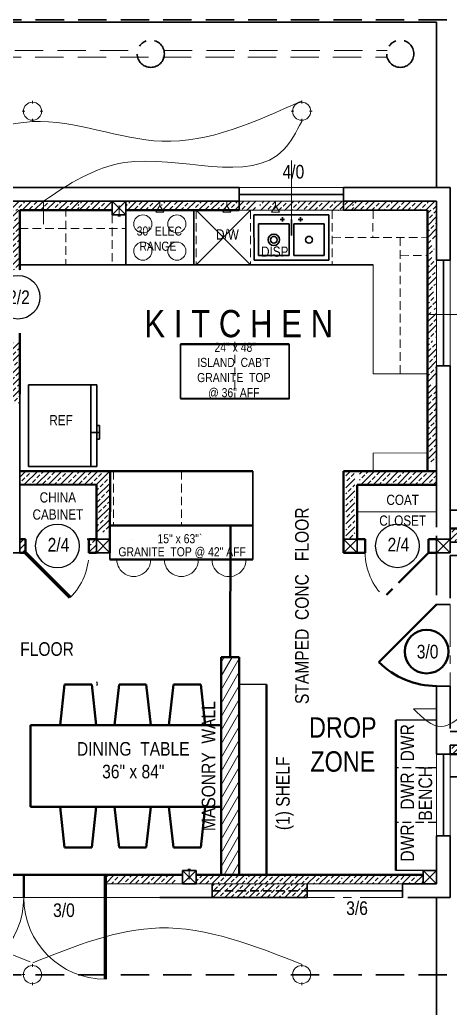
# Model space of a CAD drawing. Header units: inches. Extents: x -298 to 15350, y -6 to 2753.
# Drawn here: x 4850.3 to 5040, y 1211.4 to 1647.2 of the extents above; entities that cross this region are included whole.
import ezdxf

# ---------------------------------------------------------------- set-up
doc = ezdxf.new("R2010")
doc.units = ezdxf.units.IN
doc.header["$MEASUREMENT"] = 0
doc.linetypes.add('CENTER', pattern=[2, 1.25, -0.25, 0.25, -0.25])
doc.linetypes.add('HIDDEN', pattern=[0.375, 0.25, -0.125])
for name, color, linetype, lineweight in [('APPLIANCES', 7, 'Continuous', 20), ('BUILT-INS', 36, 'Continuous', 25), ('CABINETS', 36, 'HIDDEN', 25), ('COUNTERTOPS', 7, 'Continuous', 30), ('DOORS', 7, 'Continuous', 60), ('ELEC SYMBOLS', 7, 'Continuous', 20), ('FLOORING', 7, 'Continuous', 20), ('FURNITURE', 36, 'Continuous', 25), ('MASONRY', 1, 'Continuous', 30), ('PLUMBING', 3, 'Continuous', 20), ('ROOF', 7, 'HIDDEN', 30), ('STAIRS', 7, 'Continuous', 20), ('WALL FRAMING', 9, 'CENTER', 30), ('WALLS', 7, 'Continuous', 30), ('WINDOWS', 5, 'Continuous', 30)]:
    doc.layers.add(name, color=color, linetype=linetype, lineweight=lineweight)
doc.layers.add('TEXT', color=7, linetype='Continuous')
doc.layers.add('TEXT80', color=9, linetype='Continuous')
doc.styles.add('ARCHENT', font='technical.ttf', dxfattribs={"height": 6})
pattern_1 = [(45, (-73.6704, 6.2643), (-2.6516504, 2.6516504), []), (45, (-71.0188, 6.2643), (-2.6516504, 2.6516504), [1.875, -0.9375])]

msp = doc.modelspace()

# ---------------------------------------------------------------- hatches: boundary and pattern name
at = {"layer": 'DOORS', "linetype": 'Continuous', "lineweight": 9, "ltscale": 25}
h = msp.add_hatch(dxfattribs=at)
h.set_pattern_fill('ANSI33', color=0, scale=15, style=0)
h.set_pattern_definition([(45, (-100.0483, 302.8463), (-2.6516504, 2.6516504), []), (45, (-97.3967, 302.8463), (-2.6516504, 2.6516504), [1.875, -0.9375])])
h.paths.add_polyline_path([(4876.96889, 1566.00316), (4834.96889, 1566.00316), (4834.96889, 1563.00316), (4876.96889, 1563.00316)])
h.paths.add_polyline_path([(4876.96889, 1567.15654), (4834.96889, 1567.15654), (4834.96889, 1566.00316), (4876.96889, 1566.00316)])
h = msp.add_hatch(dxfattribs=at)
h.set_pattern_fill('ANSI33', color=0, scale=15, style=0)
h.set_pattern_definition([(45, (-59.0797, 302.8463), (-2.6516504, 2.6516504), []), (45, (-56.428, 302.8463), (-2.6516504, 2.6516504), [1.875, -0.9375])])
h.paths.add_polyline_path([(4891.01735, 1566.00316), (4891.01735, 1567.15654), (4875.93752, 1567.15654), (4875.93752, 1566.00316)])
h.paths.add_polyline_path([(4891.01735, 1563.00316), (4891.01735, 1566.00316), (4875.93752, 1566.00316), (4875.93752, 1563.00316)])
h = msp.add_hatch(dxfattribs=at)
h.set_pattern_fill('ANSI33', color=0, scale=15, style=0)
h.set_pattern_definition([(45, (-37.7327, 302.8463), (-2.6516504, 2.6516504), []), (45, (-35.081, 302.8463), (-2.6516504, 2.6516504), [1.875, -0.9375])])
h.paths.add_polyline_path([(4912.36434, 1566.00316), (4912.36434, 1567.15654), (4897.28451, 1567.15654), (4897.28451, 1566.00316)])
h.paths.add_polyline_path([(4912.36434, 1563.00316), (4912.36434, 1566.00316), (4897.28451, 1566.00316), (4897.28451, 1563.00316)])
h = msp.add_hatch(dxfattribs=at)
h.set_pattern_fill('ANSI33', color=0, scale=15, style=0)
h.set_pattern_definition([(45, (-22.2898, 302.8463), (-2.6516504, 2.6516504), []), (45, (-19.638, 302.8463), (-2.6516504, 2.6516504), [1.875, -0.9375])])
h.paths.add_polyline_path([(4954.72743, 1566.00316), (4912.72743, 1566.00316), (4912.72743, 1563.00316), (4954.72743, 1563.00316)])
h.paths.add_polyline_path([(4954.72743, 1567.15654), (4912.72743, 1567.15654), (4912.72743, 1566.00316), (4954.72743, 1566.00316)])
h = msp.add_hatch(dxfattribs=at)
h.set_pattern_fill('ANSI33', color=0, scale=15, style=0)
h.set_pattern_definition([(45, (21, 302.8463), (-2.6516504, 2.6516504), []), (45, (23.6515, 302.8463), (-2.6516504, 2.6516504), [1.875, -0.9375])])
h.paths.add_polyline_path([(4998.01706, 1566.00316), (4956.01706, 1566.00316), (4956.01706, 1563.00316), (4998.01706, 1563.00316)])
h.paths.add_polyline_path([(4998.01706, 1567.15654), (4956.01706, 1567.15654), (4956.01706, 1566.00316), (4998.01706, 1566.00316)])
h = msp.add_hatch(dxfattribs=at)
h.set_pattern_fill('ANSI33', color=0, scale=15, style=0)
h.set_pattern_definition([(45, (61.9685, 302.8463), (-2.6516504, 2.6516504), []), (45, (64.62, 302.8463), (-2.6516504, 2.6516504), [1.875, -0.9375])])
h.paths.add_polyline_path([(5034.01724, 1563.00316), (5034.01724, 1566.00316), (4996.98569, 1566.00316), (4996.98569, 1563.00316)])
h.paths.add_polyline_path([(5034.01724, 1566.00316), (5034.01724, 1567.15654), (4996.98569, 1567.15654), (4996.98569, 1566.00316)])
h = msp.add_hatch(dxfattribs=at)
h.set_pattern_fill('ANSI33', color=0, scale=15, style=0)
h.set_pattern_definition([(45, (6e-07, -4), (-2.6516504, 2.6516504), []), (45, (2.6517, -4), (-2.6516504, 2.6516504), [1.875, -0.9375])])
h.paths.add_polyline_path([(4813.01734, 1502.65739), (4808.01563, 1502.65759), (4808.01563, 1478.1578), (4810.01734, 1478.15784), (4810.01734, 1496.65751), (4813.01735, 1496.65739)])
h.paths.add_polyline_path([(4806.01563, 1502.65767), (4804.01734, 1502.65775), (4804.01734, 1478.15772), (4806.01563, 1478.15776)])
h.paths.add_polyline_path([(4808.01563, 1502.65759), (4806.01563, 1502.65767), (4806.01563, 1478.15776), (4808.01563, 1478.1578)])
h.paths.add_polyline_path([(4848.01563, 1504.9232), (4844.26656, 1504.9232), (4844.26661, 1502.65614), (4841.01617, 1502.65627), (4841.01617, 1496.65627), (4844.26674, 1496.65614), (4844.26714, 1478.15973), (4848.01563, 1478.15994)])
h.paths.add_polyline_path([(4850.01563, 1504.9232), (4848.01563, 1504.9232), (4848.01563, 1478.15994), (4850.01563, 1478.16005)])
h.paths.add_polyline_path([(4844.26586, 1536.92333), (4850.27737, 1536.92333), (4850.26529, 1563.15655), (4844.26529, 1563.15654)])
h = msp.add_hatch(dxfattribs=at)
h.set_pattern_fill('ANSI33', color=0, scale=15, style=0)
h.set_pattern_definition([(45, (275.75, 8e-12), (-2.6516504, 2.6516504), []), (45, (278.4016, 8e-12), (-2.6516504, 2.6516504), [1.875, -0.9375])])
h.paths.add_polyline_path([(5033.76563, 1545.15629), (5033.76563, 1545.9392, -0.407485201), (5031.81167, 1547.93867), (5030.01723, 1547.93867), (5030.01723, 1527.23774), (5031.95762, 1527.23774, -0.299331351), (5033.76563, 1528.48721), (5033.76563, 1530.5119, -0.387451198), (5033.31167, 1531.00977, -0.387451198), (5033.76563, 1531.50765), (5033.76563, 1535.66677, -0.400784786), (5032.81167, 1536.66571, -0.400784786), (5033.76563, 1537.66465), (5033.76563, 1541.15735, -0.407485201), (5031.81167, 1543.15682, -0.407485201)])
h.paths.add_polyline_path([(5031.81167, 1526.48774, -0.096396118), (5031.95762, 1527.23774), (5030.01723, 1527.23774), (5030.01723, 1525.73774), (5031.95762, 1525.73774, -0.096396118)])
h.paths.add_polyline_path([(5033.76563, 1524.48827, -0.299331351), (5031.95762, 1525.73774), (5030.01723, 1525.73774), (5030.01723, 1523.15682), (5033.76563, 1523.15682)])
h.paths.add_polyline_path([(5033.76563, 1527.23774), (5031.95762, 1527.23774, 0.096396118), (5031.81167, 1526.48774, 0.096396118), (5031.95762, 1525.73774), (5033.76563, 1525.73774)])
h.paths.add_polyline_path([(5033.76563, 1515.95627), (5030.01723, 1515.95627), (5030.01723, 1495.94713), (5033.76563, 1497.10432), (5033.76563, 1505.89285, -0.776153299), (5031.88875, 1506.37356, -0.776153299), (5033.76563, 1506.85428)])
h.paths.add_polyline_path([(5031.82206, 1508.20686, -1), (5030.82206, 1508.20686, -1)], flags=16)
h.paths.add_polyline_path([(5031.82206, 1504.47838, -1), (5030.82206, 1504.47838, -1)], flags=16)
h.paths.add_polyline_path([(5033.76563, 1497.10432), (5030.01723, 1495.94713), (5030.01723, 1482.15682), (5033.76563, 1482.15689), (5033.76563, 1486.15687, -0.41115692), (5031.78652, 1488.15676, -0.41115692), (5033.76563, 1490.15665)])
h.paths.add_polyline_path([(5033.75928, 1523.15682), (5030.01723, 1523.15682), (5030.01723, 1515.95627), (5033.75928, 1515.95627)])
h.paths.add_polyline_path([(5030.89243, 1519.66022, -1), (5032.89243, 1519.66022, -1)], flags=16)
h.paths.add_polyline_path([(5032.39243, 1517.76503, -1), (5031.39243, 1517.76503, -1)], flags=16)
h.paths.add_polyline_path([(5031.39243, 1521.49351, -1), (5032.39243, 1521.49351, -1)], flags=16)
edge = h.paths.add_edge_path()
edge.add_line((5034.01724, 1549.92807), (5034.01724, 1563.15655))
edge.add_line((5034.01724, 1563.15655), (5030.01723, 1563.15654))
edge.add_line((5030.01723, 1563.15654), (5030.01723, 1547.93867))
edge.add_line((5030.01723, 1547.93867), (5031.81167, 1547.93867))
edge.add_arc((5033.81167, 1547.93867), 2, 84.1005934, 180, ccw=False)
edge = h.paths.add_edge_path()
edge.add_line((5034.01217, 1490.14399), (5034.01724, 1494.65682))
edge.add_line((5034.01724, 1494.65682), (5034.01724, 1524.49833))
edge.add_arc((5033.81167, 1526.48774), 2, 268.6806738, 275.8994066, ccw=False)
edge.add_line((5033.76563, 1524.48827), (5033.76563, 1506.85428))
edge.add_arc((5032.88875, 1506.37356), 1, -28.7322216, 28.7322216, ccw=False)
edge.add_line((5033.76563, 1505.89285), (5033.76563, 1490.15665))
edge.add_arc((5033.78652, 1488.15676), 2, 83.5217565, 90.598586, ccw=False)
h.paths.add_polyline_path([(5034.01724, 1525.73774), (5034.01724, 1527.23774), (5033.76563, 1527.23774), (5033.76563, 1525.73774)])
edge = h.paths.add_edge_path()
edge.add_line((5034.0032, 1482.1569), (5034.00771, 1486.16903))
edge.add_arc((5033.78652, 1488.15676), 2, 269.401414, 276.3495671, ccw=False)
edge.add_line((5033.76563, 1486.15687), (5033.76563, 1482.15689))
edge.add_line((5033.76563, 1482.15689), (5034.0032, 1482.1569))
h = msp.add_hatch(dxfattribs=at)
h.set_pattern_fill('ANSI33', color=0, scale=15, style=0)
h.set_pattern_definition([(45, (35.827, 33.577), (-2.6516504, 2.6516504), []), (45, (38.4788, 33.577), (-2.6516504, 2.6516504), [1.875, -0.9375])])
h.paths.add_polyline_path([(5033.84277, 1481.73284), (5029.84277, 1481.73387), (5029.84277, 1451.73376), (5033.84277, 1451.73376)])
h = msp.add_hatch(dxfattribs=at)
h.set_pattern_fill('ANSI33', color=0, scale=15, style=0)
h.paths.add_polyline_path([(4881.60636, 1448.19909), (4856.01563, 1448.20564), (4856.01563, 1442.19866), (4881.60646, 1442.16078)])
h.paths.add_polyline_path([(4856.01563, 1448.20564), (4854.01563, 1448.20615), (4854.01563, 1442.20162), (4856.01563, 1442.19866)])
h.paths.add_polyline_path([(4854.01563, 1448.20615), (4850.29026, 1448.2071), (4850.28666, 1442.20714), (4854.01563, 1442.20162)])
h = msp.add_hatch(dxfattribs=at)
h.set_pattern_fill('ANSI33', color=0, scale=15, style=0)
h.paths.add_polyline_path([(4890.06635, 1442.14826), (4884.07484, 1442.15713), (4884.07522, 1421.21625), (4890.03216, 1421.20783)])
h.paths.add_polyline_path([(4890.07622, 1448.19692), (4856.01563, 1448.20564), (4856.01563, 1442.19866), (4884.07484, 1442.15713), (4890.06635, 1442.14826)])
h = msp.add_hatch(dxfattribs=at)
h.set_pattern_fill('ANSI33', color=0, scale=15, style=0)
h.paths.add_polyline_path([(4998.01563, 1448.15596), (4994.01563, 1448.15699), (4994.01563, 1418.15688), (4998.01563, 1418.15687)])
h = msp.add_hatch(dxfattribs=at)
h.set_pattern_fill('ANSI33', color=0, scale=15, style=0)
h.paths.add_polyline_path([(5033.96501, 1448.14669), (5000.01563, 1448.15544), (5000.01563, 1442.15654), (5033.95829, 1442.15746)])
h = msp.add_hatch(dxfattribs=at)
h.set_pattern_fill('ANSI33', color=0, scale=15, style=0)
h.paths.add_polyline_path([(5064.01724, 1422.90682), (5040.01724, 1422.90682), (5040.01724, 1416.90682), (5057.01724, 1416.90682), (5064.01724, 1416.90682)])
h.paths.add_polyline_path([(5113.01724, 1422.90682), (5064.01724, 1422.90682), (5064.01724, 1416.90682), (5081.01724, 1416.90682), (5107.01724, 1416.90682), (5107.01724, 1391.09753), (5113.01724, 1391.09753)])
h = msp.add_hatch(dxfattribs=at)
h.set_pattern_fill('ANSI33', color=0, scale=15, style=0)
h.paths.add_polyline_path([(4852.79229, 1418.15708), (4850.27223, 1418.15881), (4850.26863, 1412.15705), (4852.79229, 1412.15709)])
h.paths.add_polyline_path([(4884.02471, 1418.15704), (4880.72576, 1418.15705), (4880.72576, 1412.1998), (4884.02471, 1412.2076)])
h = msp.add_hatch(dxfattribs=at)
h.set_pattern_fill('ANSI33', color=0, scale=15, style=0)
h.paths.add_polyline_path([(5064.01724, 1327.40682), (5057.01724, 1327.40682), (5040.01724, 1327.40682), (5040.01724, 1323.40682), (5064.01724, 1323.40682)])
h.paths.add_polyline_path([(5113.01724, 1352.40682), (5107.01724, 1352.40682), (5107.01724, 1327.40682), (5081.01724, 1327.40682), (5064.01724, 1327.40682), (5064.01724, 1323.40682), (5113.01724, 1323.40682)])
h = msp.add_hatch(dxfattribs=at)
h.set_pattern_fill('ANSI33', color=0, scale=15, style=0)
h.set_pattern_definition(pattern_1)
h.paths.add_polyline_path([(4888.01563, 1269.42111), (4888.01563, 1266.42111), (4903.34681, 1266.42111), (4903.34681, 1269.42111)])
h.paths.add_polyline_path([(4888.01563, 1270.15682), (4888.01563, 1269.42111), (4903.34681, 1269.42111), (4903.34681, 1270.15682)])
h = msp.add_hatch(dxfattribs=at)
h.set_pattern_fill('ANSI33', color=0, scale=15, style=0)
h.set_pattern_definition(pattern_1)
h.paths.add_polyline_path([(4888.01563, 1269.42111), (4888.01563, 1266.42111), (4903.34681, 1266.42111), (4903.34681, 1269.42111)])
h.paths.add_polyline_path([(4888.01563, 1270.15682), (4888.01563, 1269.42111), (4903.34681, 1269.42111), (4903.34681, 1270.15682)])
h = msp.add_hatch(dxfattribs=at)
h.set_pattern_fill('ANSI33', color=0, scale=15, style=0)
h.set_pattern_definition(pattern_1)
h.paths.add_polyline_path([(4888.01563, 1269.42111), (4888.01563, 1266.42111), (4903.34681, 1266.42111), (4903.34681, 1269.42111)])
h.paths.add_polyline_path([(4888.01563, 1270.15682), (4888.01563, 1269.42111), (4903.34681, 1269.42111), (4903.34681, 1270.15682)])
h = msp.add_hatch(dxfattribs=at)
h.set_pattern_fill('ANSI33', color=0, scale=15, style=0)
h.set_pattern_definition(pattern_1)
h.paths.add_polyline_path([(4888.01563, 1269.42111), (4888.01563, 1266.42111), (4903.34681, 1266.42111), (4903.34681, 1269.42111)])
h.paths.add_polyline_path([(4888.01563, 1270.15682), (4888.01563, 1269.42111), (4903.34681, 1269.42111), (4903.34681, 1270.15682)])
h = msp.add_hatch(dxfattribs=at)
h.set_pattern_fill('ANSI33', color=0, scale=15, style=0)
h.set_pattern_definition(pattern_1)
h.paths.add_polyline_path([(4888.01563, 1269.42111), (4888.01563, 1266.42111), (4903.34681, 1266.42111), (4903.34681, 1269.42111)])
h.paths.add_polyline_path([(4888.01563, 1270.15682), (4888.01563, 1269.42111), (4903.34681, 1269.42111), (4903.34681, 1270.15682)])
h = msp.add_hatch(dxfattribs=at)
h.set_pattern_fill('ANSI33', color=0, scale=15, style=0)
h.set_pattern_definition([(45, (-57.75, 6.2643), (-2.6516504, 2.6516504), []), (45, (-55.0984, 6.2643), (-2.6516504, 2.6516504), [1.875, -0.9375])])
h.paths.add_polyline_path([(4903.936, 1269.42111), (4903.936, 1266.42111), (4919.26718, 1266.42111), (4919.26718, 1269.42111)])
h.paths.add_polyline_path([(4903.936, 1270.15682), (4903.936, 1269.42111), (4919.26718, 1269.42111), (4919.26718, 1270.15682)])
h = msp.add_hatch(dxfattribs=at)
h.set_pattern_fill('ANSI33', color=0, scale=15, style=0)
h.set_pattern_definition([(45, (-27.0016, 6.034), (-2.6516504, 2.6516504), []), (45, (-24.35, 6.034), (-2.6516504, 2.6516504), [1.875, -0.9375])])
h.paths.add_polyline_path([(4928.01724, 1269.19093), (4928.01724, 1266.19093), (4950.01563, 1266.19093), (4950.01563, 1269.19093)])
h.paths.add_polyline_path([(4928.01724, 1270.15682), (4928.01724, 1269.19093), (4950.01563, 1269.19093), (4950.01563, 1270.15682)])
h = msp.add_hatch(dxfattribs=at)
h.set_pattern_fill('ANSI33', color=0, scale=15, style=0)
h.set_pattern_definition([(45, (14.9984, 5.8466), (-2.6516504, 2.6516504), []), (45, (17.65, 5.8466), (-2.6516504, 2.6516504), [1.875, -0.9375])])
h.paths.add_polyline_path([(4992.01563, 1269.00343), (4950.01563, 1269.00343), (4950.01563, 1266.00343), (4992.01563, 1266.00343)])
h.paths.add_polyline_path([(4992.01563, 1270.15682), (4950.01563, 1270.15682), (4950.01563, 1269.00343), (4992.01563, 1269.00343)])
h = msp.add_hatch(dxfattribs=at)
h.set_pattern_fill('ANSI33', color=0, scale=15, style=0)
h.set_pattern_definition([(45, (57, 6), (-2.6516504, 2.6516504), []), (45, (59.6517, 6), (-2.6516504, 2.6516504), [1.875, -0.9375])])
h.paths.add_polyline_path([(5028.01724, 1266.15682), (5028.01724, 1269.15682), (4992.01724, 1269.15682), (4992.01724, 1266.15682)])
h.paths.add_polyline_path([(5028.01724, 1270.15682), (4992.01724, 1270.15682), (4992.01724, 1269.15682), (5028.01724, 1269.15682)])
h = msp.add_hatch(dxfattribs=at)
h.set_pattern_fill('ANSI33', color=0, scale=15, style=0)
h.paths.add_polyline_path([(4977.01724, 1266.15682), (4935.01724, 1266.15682), (4935.01724, 1263.15682), (4977.01724, 1263.15682)])
h.paths.add_polyline_path([(4977.01724, 1263.15682), (4935.01724, 1263.15682), (4935.01724, 1260.15682), (4977.01724, 1260.15682)])

# ---------------------------------------------------------------- linework, layer by layer
at = {"layer": 'APPLIANCES', "color": 9, "lineweight": 30, "ltscale": 15}
msp.add_line((4891.03853, 1567.15518), (4891.01735, 1561.15682), dxfattribs=at)
at = {"layer": 'APPLIANCES', "lineweight": 30, "ltscale": 15}
for p, q in [((4897.01735, 1567.1539), (4897.01861, 1539.15762)), ((4927.01735, 1563.15535), (4927.01854, 1539.15835))]:
    msp.add_line(p, q, dxfattribs=at)
at = {"layer": 'APPLIANCES', "ltscale": 15}
for centre in [(4904.51739, 1557.15536), (4919.51739, 1557.15569), (4904.51798, 1545.15576), (4919.51798, 1545.15609)]:
    msp.add_circle(centre, 4, dxfattribs=at)
for centre in [(4900.51738, 1409.19937), (4921.51736, 1409.17822), (4942.51735, 1409.16178)]:
    msp.add_arc(centre, 7.5, 179.9192368, 359.9192368, dxfattribs=at)
at = {"layer": 'BUILT-INS', "lineweight": 9, "ltscale": 15}
msp.add_line((4998.98747, 1430.15651), (5034.01724, 1430.23444), dxfattribs=at)
at = {"layer": 'CABINETS', "lineweight": 20, "ltscale": 15}
for p, q in [((4870.64139, 1564.14558), (4870.64258, 1539.14763)), ((4891.02769, 1561.16716), (4891.0206, 1539.15747)), ((4928.01724, 1563.15397), (4928.01838, 1539.15838)), ((4952.01724, 1563.15511), (4952.0184, 1539.15896)), ((4988.01724, 1563.15682), (4988.0184, 1539.15985)), ((5006.01724, 1563.15682), (5005.90682, 1551.03901)), ((4850.27086, 1555.06339), (4897.01793, 1555.15134)), ((4988.01782, 1551.08048), (5030.01724, 1551.24042)), ((5018.0117, 1551.19863), (5017.95011, 1491.31732)), ((5018.01215, 1543.3037), (5030.01724, 1543.15682)), ((4945.04623, 1505.11663), (4945.04742, 1480.11868)), ((4891.54679, 1448.14728), (4891.5494, 1424.16002)), ((4921.54679, 1448.15055), (4921.5494, 1424.16329))]:
    msp.add_line(p, q, dxfattribs=at)
at = {"layer": 'COUNTERTOPS', "ltscale": 15}
for p, q in [((4850.27635, 1539.15647), (5006.01747, 1539.16029)), ((4854.16573, 1486.20713), (4884.16573, 1486.20763)), ((4854.16633, 1450.20713), (4854.16573, 1486.20713)), ((4881.60633, 1450.20759), (4881.60573, 1486.20759)), ((4884.16633, 1450.20763), (4884.16573, 1486.20763)), ((4881.60608, 1465.20759), (4884.16608, 1465.20763)), ((4884.16603, 1468.20763), (4885.44603, 1468.20765)), ((4884.16603, 1468.20763), (4885.44603, 1468.20765)), ((4884.16608, 1465.20763), (4885.44608, 1465.20765)), ((4885.44613, 1462.20765), (4885.44603, 1468.20765)), ((4884.16613, 1462.20763), (4885.44613, 1462.20765)), ((4854.16633, 1450.20713), (4884.16633, 1450.20763))]:
    msp.add_line(p, q, dxfattribs=at)
at = {"layer": 'COUNTERTOPS', "lineweight": 20, "ltscale": 15}
for p, q in [((5006.01747, 1539.16029), (5006.03103, 1491.02037)), ((5006.03103, 1491.02403), (5030.01718, 1491.1187)), ((5006.04105, 1456.07768), (5030.02316, 1456.15684)), ((5006.04105, 1456.07768), (5006.04332, 1448.15383))]:
    msp.add_line(p, q, dxfattribs=at)
at = {"layer": 'COUNTERTOPS', "color": 0, "linetype": 'Continuous', "lineweight": 40, "ltscale": 25}
for p, q in [((4969.08359, 1504.08246), (4921.08364, 1504.15485)), ((4969.04739, 1480.08248), (4921.04745, 1480.15488)), ((4953.01734, 1448.09331), (4890.07624, 1448.20779)), ((4953.03992, 1424.11878), (4890.0426, 1424.20781)), ((4953.01734, 1409.1512), (4890.01567, 1409.20994))]:
    msp.add_line(p, q, dxfattribs=at)
at = {"layer": 'DOORS', "ltscale": 15}
msp.add_line((4872.52475, 1392.40911), (4852.79229, 1412.09538), dxfattribs=at)
at = {"layer": 'DOORS', "color": 7, "linetype": 'Continuous', "lineweight": 40, "ltscale": 15}
msp.add_line((5034.01724, 1389.40682), (5008.56139, 1363.95097), dxfattribs=at)
at = {"layer": 'DOORS', "color": 9, "ltscale": 15}
for p, q in [((4888.01563, 1260.15682), (4888.01563, 1270.15682)), ((4888.01563, 1224.15682), (4888.01563, 1260.15682))]:
    msp.add_line(p, q, dxfattribs=at)
at = {"layer": 'DOORS', "color": 7, "linetype": 'Continuous', "lineweight": 40, "ltscale": 15}
msp.add_arc((5034.01724, 1389.40682), 36, 225, 270, dxfattribs=at)
at = {"layer": 'DOORS', "color": 7, "linetype": 'Continuous', "lineweight": 9, "ltscale": 25}
for centre, start, end in [((4816.01563, 1260.15682), 270, 0), ((4888.01563, 1260.15682), 180, 270)]:
    msp.add_arc(centre, 36, start, end, dxfattribs=at)
at = {"layer": 'ELEC SYMBOLS', "color": 6, "linetype": 'Continuous', "lineweight": 20, "ltscale": 150}
for p, q in [((4855.86827, 1611.43415), (4855.86827, 1610.23743)), ((4974.53008, 1611.43415), (4974.53008, 1610.23743)), ((4851.26991, 1606.83579), (4852.46663, 1606.83579)), ((4859.26991, 1606.83579), (4860.46663, 1606.83579)), ((4969.93172, 1606.83579), (4971.12844, 1606.83579)), ((4977.93172, 1606.83579), (4979.12844, 1606.83579)), ((4855.86827, 1603.43415), (4855.86827, 1602.23743)), ((4974.53008, 1603.43415), (4974.53008, 1602.23743)), ((4860.71432, 1567.22863), (4860.71432, 1557.01906)), ((5034.01724, 1343.40682), (5023.80767, 1343.40682)), ((4855.86827, 1229.57646), (4855.86827, 1230.77318)), ((4974.53008, 1229.57646), (4974.53008, 1230.77318)), ((4851.26991, 1226.17482), (4852.46663, 1226.17482)), ((4859.26991, 1226.17482), (4860.46663, 1226.17482)), ((4969.93172, 1226.17482), (4971.12844, 1226.17482)), ((4977.93172, 1226.17482), (4979.12844, 1226.17482)), ((4855.86827, 1221.57646), (4855.86827, 1222.77318)), ((4974.53008, 1221.57646), (4974.53008, 1222.77318))]:
    msp.add_line(p, q, dxfattribs=at)
at = {"layer": 'ELEC SYMBOLS', "color": 6, "linetype": 'Continuous', "lineweight": 9, "ltscale": 150}
for p, q in [((4910.28529, 1562.30671), (4912.01734, 1565.30671)), ((4912.01734, 1565.33454), (4912.01734, 1567.12898)), ((4913.74939, 1562.30671), (4912.01734, 1565.30671)), ((4939.84138, 1562.30671), (4941.57343, 1565.30671)), ((4941.57343, 1565.30671), (4941.57343, 1567.10115)), ((4943.30548, 1562.30671), (4941.57343, 1565.30671)), ((4961.22507, 1562.33828), (4962.95712, 1565.33828)), ((4962.95712, 1565.33828), (4962.95712, 1567.13272)), ((4964.68918, 1562.33828), (4962.95712, 1565.33828)), ((4913.74939, 1562.30671), (4910.28529, 1562.30671)), ((4943.30548, 1562.30671), (4939.84138, 1562.30671)), ((4964.68918, 1562.33828), (4961.22507, 1562.33828))]:
    msp.add_line(p, q, dxfattribs=at)
at = {"layer": 'ELEC SYMBOLS', "color": 6, "lineweight": 20, "ltscale": 15}
for centre in [(4855.86827, 1606.83579), (4974.53008, 1606.83579), (4855.86827, 1226.17482), (4974.53008, 1226.17482)]:
    msp.add_circle(centre, 4, dxfattribs=at)
at = {"layer": 'ELEC SYMBOLS', "color": 6, "lineweight": 9, "ltscale": 25}
for points in [[(4974.53008, 1611.43415), (4912.93397, 1593.62849), (4855.86827, 1602.23743), (4795.79683, 1589.64434), (4737.20647, 1602.23743), (4675.66893, 1587.15425), (4618.54466, 1602.23743)], [(4736.86111, 1231.40605), (4790.41442, 1248.24373), (4854.8282, 1231.78023)], [(4856.07207, 1231.40775), (4911.87236, 1246.74874), (4974.78814, 1230.65941)]]:
    msp.add_spline(points, degree=3, dxfattribs=at)
at = {"layer": 'ELEC SYMBOLS', "color": 6, "linetype": 'Continuous', "lineweight": 9, "ltscale": 150}
for points in [[(4860.78531, 1567.25223), (4896.44741, 1584.17828), (4966.70187, 1589.9528), (4974.53008, 1602.23743)], [(5023.80767, 1343.40682), (5036.12262, 1335.53333), (5045.64888, 1340.58213)]]:
    msp.add_spline(points, degree=3, dxfattribs=at)
at = {"layer": 'FLOORING', "color": 46, "linetype": 'Continuous', "lineweight": 40, "ltscale": 25}
msp.add_line((4943.01729, 1366.15683), (4943.09922, 1424.13283), dxfattribs=at)
at = {"layer": 'FURNITURE', "color": 46, "linetype": 'Continuous', "lineweight": 40, "ltscale": 25}
for p, q in [((4870.01563, 1354.15682), (4868.01563, 1336.15682)), ((4870.01563, 1354.15682), (4882.01563, 1354.15682)), ((4882.01563, 1354.15682), (4884.01563, 1336.15682)), ((4894.01563, 1354.15682), (4892.01563, 1336.15682)), ((4894.01563, 1354.15682), (4906.01563, 1354.15682)), ((4906.01563, 1354.15682), (4908.01563, 1336.15682)), ((4918.01563, 1354.15682), (4916.01563, 1336.15682)), ((4918.01563, 1354.15682), (4930.01563, 1354.15682)), ((4930.01563, 1354.15682), (4932.01563, 1336.15682)), ((5016.01724, 1338.40682), (5016.01724, 1272.15682)), ((4939.01721, 1336.15682), (4855.01721, 1336.15682)), ((4855.01721, 1336.15682), (4855.01721, 1300.15682)), ((4939.01721, 1300.15682), (4855.01721, 1300.15682)), ((4870.01563, 1282.15682), (4868.01563, 1300.15682)), ((4882.01563, 1282.15682), (4884.01563, 1300.15682)), ((4894.01563, 1282.15682), (4892.01563, 1300.15682)), ((4906.01563, 1282.15682), (4908.01563, 1300.15682)), ((4918.01563, 1282.15682), (4916.01563, 1300.15682)), ((4930.01563, 1282.15682), (4932.01563, 1300.15682)), ((4870.01563, 1282.15682), (4882.01563, 1282.15682)), ((4894.01563, 1282.15682), (4906.01563, 1282.15682)), ((4918.01563, 1282.15682), (4930.01563, 1282.15682)), ((4852.01563, 1260.15682), (4852.01563, 1270.15682))]:
    msp.add_line(p, q, dxfattribs=at)
at = {"layer": 'FURNITURE', "ltscale": 15}
for p, q in [((4959.01734, 1354.15685), (4947.01734, 1354.15685)), ((5034.01724, 1338.40682), (5016.01724, 1338.40682)), ((5034.01724, 1272.15682), (5016.01724, 1272.15682))]:
    msp.add_line(p, q, dxfattribs=at)
at = {"layer": 'FURNITURE', "lineweight": 40, "ltscale": 15}
msp.add_line((4959.01734, 1354.15685), (4959.01734, 1270.15682), dxfattribs=at)
at = {"layer": 'FURNITURE', "linetype": 'HIDDEN', "ltscale": 15}
for p, q in [((5034.01724, 1317.28182), (5016.01724, 1317.28182)), ((5034.01724, 1293.28182), (5016.01724, 1293.28182))]:
    msp.add_line(p, q, dxfattribs=at)
at = {"layer": 'FURNITURE', "linetype": 'Continuous', "ltscale": 0.75}
msp.add_arc((4883.38874, 1354.394), 1.14354, 315.5875554, 45.5875554, dxfattribs=at)
msp.add_arc((4883.38874, 1354.394), 1.14354, 315.5875554, 45.5875554, dxfattribs=at)
at = {"layer": 'MASONRY', "color": 1, "lineweight": 40, "ltscale": 15}
for p, q in [((4939.01719, 1366.15682), (4939.01724, 1270.15682)), ((4947.01734, 1366.15685), (4947.01734, 1270.15682))]:
    msp.add_line(p, q, dxfattribs=at)
at = {"layer": 'MASONRY', "color": 1, "linetype": 'Continuous', "lineweight": 40, "ltscale": 25}
msp.add_line((4939.01724, 1366.15682), (4947.01734, 1366.15685), dxfattribs=at)
at = {"layer": 'MASONRY', "color": 1, "linetype": 'Continuous', "lineweight": 9, "ltscale": 20}
for p, q in [((4943.86255, 1366.15684), (4939.01728, 1357.76459)), ((4940.39844, 1366.15682), (4939.01728, 1363.76459)), ((4947.01734, 1365.6211), (4939.01728, 1351.76459)), ((4947.01739, 1359.62117), (4939.01728, 1345.76459)), ((4947.01734, 1353.6211), (4939.01724, 1339.76451)), ((4947.01734, 1347.6211), (4939.01724, 1333.76451)), ((4947.01734, 1341.6211), (4939.01724, 1327.76451)), ((4947.01734, 1335.6211), (4939.01724, 1321.76451)), ((4947.01734, 1329.6211), (4939.01724, 1315.76451)), ((4947.01734, 1323.6211), (4939.01724, 1309.76451)), ((4947.01734, 1317.6211), (4939.01724, 1303.76451)), ((4947.01734, 1311.6211), (4939.01724, 1297.76451)), ((4947.01734, 1305.6211), (4939.01724, 1291.76451)), ((4947.01734, 1299.6211), (4939.01724, 1285.76451)), ((4947.01734, 1293.6211), (4939.01724, 1279.76451)), ((4947.01734, 1287.6211), (4939.01724, 1273.76451)), ((4947.01734, 1281.6211), (4940.39844, 1270.15682)), ((4947.01734, 1275.6211), (4943.86254, 1270.15682))]:
    msp.add_line(p, q, dxfattribs=at)
at = {"layer": 'PLUMBING', "lineweight": 30, "ltscale": 15}
for p, q in [((4953.51724, 1561.15497), (4986.51724, 1561.15682)), ((4953.51724, 1561.15497), (4953.51836, 1541.15704)), ((4966.01752, 1558.15567), (4966.01752, 1560.15567)), ((4974.01752, 1558.15612), (4974.01729, 1560.15612)), ((4986.51724, 1561.15682), (4986.51836, 1541.15889)), ((4955.51746, 1557.15508), (4969.01746, 1557.15584)), ((4955.51746, 1557.15508), (4955.51825, 1543.15715)), ((4967.01752, 1559.15567), (4965.01752, 1559.15567)), ((4969.01746, 1557.15584), (4969.01825, 1543.15791)), ((4970.01746, 1559.1107), (4970.01785, 1552.11173)), ((4971.01746, 1557.15595), (4984.51746, 1557.1567)), ((4971.01746, 1557.15595), (4971.01825, 1543.15802)), ((4973.0174, 1559.156), (4975.0174, 1559.15623)), ((4984.51746, 1557.1567), (4984.51825, 1543.15878)), ((4955.51825, 1543.15715), (4969.01825, 1543.15791)), ((4971.01825, 1543.15802), (4984.51825, 1543.15878)), ((4953.51836, 1541.15704), (4986.51836, 1541.15889))]:
    msp.add_line(p, q, dxfattribs=at)
at = {"layer": 'PLUMBING', "color": 3, "lineweight": 30, "ltscale": 15}
msp.add_circle((4962.26785, 1550.15649), 2.5, dxfattribs=at)
at = {"layer": 'PLUMBING', "lineweight": 30, "ltscale": 15}
for centre in [(4962.26785, 1550.15649), (4962.26785, 1550.15649), (4977.76785, 1550.15736)]:
    msp.add_circle(centre, 1.5, dxfattribs=at)
at = {"layer": 'ROOF', "color": 9, "linetype": 'HIDDEN', "ltscale": 50}
for p, q in [((4501.01724, 1647.15682), (5064.01724, 1647.15682)), ((4501.01724, 1226.15682), (5064.01724, 1226.15682))]:
    msp.add_line(p, q, dxfattribs=at)
at = {"layer": 'ROOF', "color": 9, "linetype": 'HIDDEN', "lineweight": 20, "ltscale": 50}
for p, q in [((4500.82207, 1630.65682), (5012.20776, 1630.65682)), ((4791.82671, 1633.65682), (4902.20776, 1633.65682)), ((4913.82671, 1633.65682), (5012.20776, 1633.65682))]:
    msp.add_line(p, q, dxfattribs=at)
at = {"layer": 'ROOF', "color": 9, "ltscale": 50}
for p, q in [((5122.24606, 1431.09753), (5040.01724, 1430.90682)), ((5121.94825, 1313.40682), (5040.01724, 1313.40682))]:
    msp.add_line(p, q, dxfattribs=at)
at = {"layer": 'STAIRS', "color": 9, "linetype": 'Continuous', "lineweight": 30, "ltscale": 15}
msp.add_line((4850.26863, 1412.15705), (4850.31062, 1482.1602), dxfattribs=at)
at = {"layer": 'STAIRS', "linetype": 'Continuous', "lineweight": 30, "ltscale": 15}
for p, q in [((4993.01563, 1414.71033), (4993.01563, 1412.21033)), ((4999.01668, 1414.69426), (4999.01668, 1412.19426)), ((5034.01724, 1414.71023), (5034.01724, 1412.21023))]:
    msp.add_line(p, q, dxfattribs=at)
at = {"layer": 'TEXT', "linetype": 'Continuous', "ltscale": 15}
for centre in [(4849.46084, 1524.83685), (4866.88377, 1415.15986), (5016.73523, 1415.21469)]:
    msp.add_circle(centre, 9.63369, dxfattribs=at)
at = {"layer": 'TEXT', "color": 7, "linetype": 'Continuous', "lineweight": 40, "ltscale": 15}
msp.add_circle((5029.59949, 1368.59955), 9.63369, dxfattribs=at)
at = {"layer": 'WALL FRAMING', "color": 9, "linetype": 'Continuous', "ltscale": 50}
for p, q in [((4491.97093, 1646.15682), (5034.01724, 1646.15682)), ((5034.01724, 1646.15682), (5034.01724, 1573.15682)), ((5034.01724, 1259.78182), (5034.01724, 1186.85379))]:
    msp.add_line(p, q, dxfattribs=at)
at = {"layer": 'WALL FRAMING', "color": 9, "linetype": 'Continuous', "ltscale": 15}
for p, q in [((4835.28297, 1573.1568), (4947.01724, 1573.15682)), ((4993.01724, 1573.15682), (5040.01724, 1573.15682)), ((5040.01724, 1573.15682), (5040.01724, 1541.15682)), ((4844.26529, 1567.15667), (4947.01724, 1567.15682)), ((4993.01724, 1567.15682), (5034.01724, 1567.15682)), ((5034.01724, 1567.15682), (5034.01724, 1541.15682)), ((4993.01724, 1563.15682), (5030.01724, 1563.15682)), ((5034.01724, 1494.65682), (5033.95829, 1442.15746)), ((5040.01724, 1494.65682), (5040.01724, 1416.90682)), ((5034.01724, 1353.40682), (5034.01724, 1323.40682)), ((4977.01724, 1260.15682), (4912.01563, 1260.15682))]:
    msp.add_line(p, q, dxfattribs=at)
at = {"layer": 'WALL FRAMING', "color": 9, "linetype": 'Continuous', "lineweight": 9, "ltscale": 15}
for p, q in [((4945.01724, 1573.15682), (4993.01724, 1573.15682)), ((4947.01724, 1567.15682), (4993.01724, 1567.15682)), ((4947.01724, 1563.15682), (4993.01724, 1563.15682)), ((5034.01724, 1541.15682), (5034.01724, 1494.65682)), ((5040.01724, 1541.15682), (5040.01724, 1494.65682)), ((5019.01724, 1266.15682), (4888, 1266.15682)), ((4912.01563, 1260.15682), (4840.01563, 1260.15682))]:
    msp.add_line(p, q, dxfattribs=at)
at = {"layer": 'WALL FRAMING', "color": 9, "ltscale": 15}
for p, q in [((4947.01724, 1573.15682), (4947.01724, 1563.15682)), ((4993.01724, 1573.15682), (4993.01724, 1563.15682)), ((4891.01735, 1561.16716), (4891.01735, 1567.16716)), ((4897.01735, 1567.16716), (4891.01735, 1567.16716)), ((4897.01735, 1561.16716), (4897.01735, 1567.16716)), ((4897.01735, 1561.16716), (4891.01735, 1561.16716)), ((5034.01724, 1541.15682), (5040.01724, 1541.15682)), ((5034.01724, 1494.65682), (5040.01724, 1494.65682)), ((5034.01724, 1442.15747), (5034.01724, 1418.15682)), ((5057.01724, 1416.90682), (5040.01724, 1416.90682)), ((4850.26862, 1412.15705), (4836.01724, 1412.15682)), ((5034.01724, 1412.15682), (5034.01724, 1389.40682)), ((5040.01724, 1410.90682), (5040.01724, 1389.40682)), ((5057.01724, 1410.90682), (5040.01724, 1410.90682)), ((5040.01724, 1389.40682), (5034.01724, 1389.40682)), ((5040.01724, 1353.40682), (5034.01724, 1353.40682)), ((5040.01724, 1353.40682), (5040.01724, 1333.40682)), ((5057.01724, 1333.40682), (5040.01724, 1333.40682)), ((5057.01724, 1327.40682), (5040.01724, 1327.40682)), ((4928.01724, 1272.15682), (4922.01724, 1272.15682)), ((4922.01724, 1272.15682), (4922.01724, 1266.15682)), ((4928.01724, 1272.15682), (4928.01724, 1266.15682)), ((5034.01724, 1272.15682), (5028.01724, 1272.15682)), ((5028.01724, 1272.15682), (5028.01724, 1266.15682)), ((5034.01724, 1272.15682), (5034.01724, 1266.15682)), ((4928.01724, 1266.15682), (4922.01724, 1266.15682)), ((4935.01724, 1260.15682), (4935.01724, 1266.15682)), ((4977.01724, 1260.15682), (4977.01724, 1266.15682)), ((5034.01724, 1266.15682), (5019.01724, 1266.15682)), ((5019.01724, 1260.15682), (5019.01724, 1266.15682)), ((5034.01724, 1266.15682), (5028.01724, 1266.15682)), ((5040.01724, 1260.15682), (5019.01724, 1260.15682))]:
    msp.add_line(p, q, dxfattribs=at)
at = {"layer": 'WALL FRAMING', "color": 9, "linetype": 'Continuous', "lineweight": 9, "ltscale": 150}
for p, q in [((4894.01735, 1565.26641), (4894.01735, 1560.57489)), ((4894.01735, 1560.57489), (4893.4265, 1560.57489)), ((4894.6082, 1560.57489), (4894.01735, 1560.57489)), ((4924.40255, 1272.73874), (4924.9934, 1272.73874)), ((4924.9934, 1268.04722), (4924.9934, 1272.73874)), ((4924.9934, 1272.73874), (4925.58425, 1272.73874))]:
    msp.add_line(p, q, dxfattribs=at)
at = {"layer": 'WALL FRAMING', "color": 7, "linetype": 'Continuous', "lineweight": 40, "ltscale": 15}
for p, q in [((4850.26715, 1563.15668), (4891.02441, 1563.15674)), ((4897.01735, 1563.15674), (4947.01724, 1563.15682)), ((5030.01724, 1563.15682), (5030.01724, 1448.14771)), ((5113.01724, 1422.90682), (5040.01724, 1422.90682)), ((5113.01724, 1323.40682), (5040.01724, 1323.40682))]:
    msp.add_line(p, q, dxfattribs=at)
at = {"layer": 'WALL FRAMING', "color": 7, "linetype": 'Continuous', "lineweight": 9, "ltscale": 150}
for p, q in [((4928.01724, 1563.15397), (4952.0184, 1539.15896)), ((4928.0184, 1539.15838), (4952.01724, 1563.15511))]:
    msp.add_line(p, q, dxfattribs=at)
at = {"layer": 'WALL FRAMING', "ltscale": 15}
for p, q in [((5034.01724, 1494.65678), (5040.01724, 1494.65678)), ((4993.01563, 1418.15687), (4993.01563, 1412.15687)), ((4993.01563, 1412.15687), (4993.01563, 1418.15687)), ((5034.01724, 1418.15678), (5034.01724, 1412.15678)), ((5034.01724, 1412.15678), (5034.01724, 1418.15678))]:
    msp.add_line(p, q, dxfattribs=at)
at = {"layer": 'WALL FRAMING', "color": 6, "ltscale": 15}
msp.add_line((4890.02464, 1418.15703), (4880.02464, 1418.15703), dxfattribs=at)
at = {"layer": 'WALL FRAMING', "color": 1, "linetype": 'Continuous', "lineweight": 9, "ltscale": 15}
for p, q in [((4884.02463, 1418.15415), (4890.02463, 1412.15415)), ((4884.02463, 1412.15415), (4890.02463, 1418.15415)), ((4993.01563, 1418.15687), (4999.01563, 1412.15687)), ((4993.01563, 1412.15687), (4999.01563, 1418.15687)), ((5034.01724, 1418.15678), (5040.01724, 1412.15678)), ((5034.01724, 1412.15678), (5040.01724, 1418.15678))]:
    msp.add_line(p, q, dxfattribs=at)
at = {"layer": 'WALL FRAMING', "color": 1, "linetype": 'Continuous', "lineweight": 30, "ltscale": 15}
msp.add_line((4884.02463, 1412.15415), (4884.02463, 1418.15415), dxfattribs=at)
at = {"layer": 'WALL FRAMING', "color": 1, "ltscale": 15}
for p, q in [((4890.02463, 1418.15415), (4884.02463, 1418.15415)), ((4890.02463, 1412.15415), (4890.02463, 1418.15415)), ((4993.01563, 1412.15687), (4993.01563, 1418.15687)), ((4999.01563, 1418.15687), (4993.01563, 1418.15687)), ((4999.01563, 1412.15687), (4999.01563, 1418.15687)), ((5034.01724, 1412.15678), (5034.01724, 1418.15678)), ((5040.01724, 1418.15678), (5034.01724, 1418.15678)), ((5040.01724, 1412.15678), (5040.01724, 1418.15678)), ((4890.02463, 1412.15415), (4884.02463, 1412.15415)), ((4999.01563, 1412.15687), (4993.01563, 1412.15687)), ((5040.01724, 1412.15678), (5034.01724, 1412.15678))]:
    msp.add_line(p, q, dxfattribs=at)
at = {"layer": 'WALL FRAMING', "color": 3, "linetype": 'HIDDEN', "lineweight": 40, "ltscale": 25}
msp.add_line((4900.14934, 1418.15703), (4900.14934, 1418.15703), dxfattribs=at)
at = {"layer": 'WALL FRAMING', "color": 7, "lineweight": 40, "ltscale": 15}
for p, q in [((5034.01724, 1418.15682), (5030.48281, 1418.15682)), ((5030.48274, 1412.15686), (5010.88869, 1392.61752)), ((5034.01724, 1412.15682), (5030.48274, 1412.15686))]:
    msp.add_line(p, q, dxfattribs=at)
at = {"layer": 'WALL FRAMING', "color": 9, "lineweight": 9, "ltscale": 15}
for p, q in [((5040.01724, 1389.40682), (5040.01724, 1353.40682)), ((5019.01724, 1260.15682), (4935.01724, 1260.15682))]:
    msp.add_line(p, q, dxfattribs=at)
at = {"layer": 'WALL FRAMING', "color": 9, "ltscale": 15}
for centre in [(4908.01724, 1632.15682), (5018.01724, 1632.15682)]:
    msp.add_circle(centre, 6, dxfattribs=at)
at = {"layer": 'WALL FRAMING', "lineweight": 5, "ltscale": 15}
msp.add_arc((4852.72576, 1412.2081), 28, 315, 0, dxfattribs=at)
at = {"layer": 'WALL FRAMING', "color": 7, "lineweight": 5, "ltscale": 15}
msp.add_arc((5030.42285, 1412.60715), 27.94374, 180.9233074, 225.6603912, dxfattribs=at)
at = {"layer": 'WALLS', "color": 9, "lineweight": 9, "ltscale": 15}
for p, q in [((4970.01724, 1555.15682), (4970.01724, 1585.15682)), ((5031.01724, 1517.15682), (5043.01724, 1517.15682)), ((5034.01724, 1323.40682), (5034.01724, 1287.40682)), ((5040.01724, 1323.40682), (5040.01724, 1287.40682))]:
    msp.add_line(p, q, dxfattribs=at)
at = {"layer": 'WALLS', "color": 9, "linetype": 'Continuous', "lineweight": 9, "ltscale": 15}
for p, q in [((4891.01735, 1567.16716), (4897.01735, 1561.16716)), ((4891.01735, 1561.16716), (4897.01735, 1567.16716)), ((4922.01724, 1266.15682), (4928.01724, 1272.15682)), ((4928.01724, 1266.15682), (4922.01724, 1272.15682)), ((5028.01724, 1266.15682), (5034.01724, 1272.15682)), ((5034.01724, 1266.15682), (5028.01724, 1272.15682))]:
    msp.add_line(p, q, dxfattribs=at)
at = {"layer": 'WALLS', "color": 7, "linetype": 'Continuous', "lineweight": 40, "ltscale": 15}
for p, q in [((4850.27842, 1536.92333), (4850.26713, 1563.15668)), ((4850.31062, 1482.1602), (4850.30347, 1508.92333)), ((4890.07622, 1448.19692), (4850.31914, 1448.20709)), ((4890.07624, 1448.20779), (4890.01739, 1412.15703)), ((4993.0171, 1448.15677), (4993.01563, 1412.15652)), ((4884.07484, 1442.15713), (4850.31927, 1442.20709)), ((4884.07484, 1442.15713), (4884.07528, 1418.15704)), ((4999.01695, 1442.15651), (4998.958, 1418.15651)), ((4852.79229, 1418.15708), (4850.26854, 1418.15881)), ((4852.79229, 1412.0887), (4852.79229, 1418.15708)), ((4884.02471, 1418.2076), (4880.72576, 1418.20157)), ((4880.72576, 1412.20157), (4880.72576, 1418.20157)), ((4852.79229, 1412.15709), (4850.26863, 1412.15705)), ((4884.02471, 1412.2076), (4880.72585, 1412.1998)), ((4922.01724, 1270.15682), (4810.01724, 1270.15682)), ((5028.01724, 1270.15682), (4928.01724, 1270.15682))]:
    msp.add_line(p, q, dxfattribs=at)
at = {"layer": 'WALLS', "linetype": 'Continuous', "lineweight": 30, "ltscale": 15}
for p, q in [((4921.08364, 1504.15485), (4921.04745, 1480.15488)), ((4969.08359, 1504.08246), (4969.04739, 1480.08248)), ((4953.07616, 1448.15116), (4953.04003, 1424.19331)), ((4953.04003, 1424.19331), (4953.01734, 1409.1512)), ((4890.02483, 1415.28213), (4890.01567, 1409.20994))]:
    msp.add_line(p, q, dxfattribs=at)
at = {"layer": 'WALLS', "color": 7, "lineweight": 40, "ltscale": 15}
for p, q in [((5033.95829, 1448.14669), (4993.0171, 1448.15724)), ((5033.95829, 1442.15746), (4999.01695, 1442.15651)), ((5002.48275, 1418.15686), (4998.95796, 1418.14238)), ((5034.01724, 1418.15678), (5034.01724, 1418.15678)), ((5002.48274, 1412.15716), (4993.01603, 1412.15727))]:
    msp.add_line(p, q, dxfattribs=at)
at = {"layer": 'WALLS', "color": 6, "linetype": 'Continuous', "lineweight": 30, "ltscale": 15}
msp.add_line((4890.02464, 1418.15703), (4890.02464, 1412.15703), dxfattribs=at)
at = {"layer": 'WALLS', "color": 7, "linetype": 'Continuous', "lineweight": 40, "ltscale": 25}
for p, q in [((5002.48281, 1418.21184), (5002.48274, 1412.15716)), ((5030.48281, 1418.2115), (5030.48274, 1412.15686))]:
    msp.add_line(p, q, dxfattribs=at)
at = {"layer": 'WALLS', "color": 9, "ltscale": 15}
for p, q in [((5040.01724, 1327.40682), (5040.01724, 1323.40682)), ((5034.01724, 1323.40682), (5040.01724, 1323.40682)), ((5037.01724, 1287.40682), (5037.01724, 1323.40682)), ((5034.01724, 1287.40682), (5040.01724, 1287.40682)), ((5034.01724, 1287.40682), (5034.01724, 1266.15682)), ((5040.01724, 1287.40682), (5040.01724, 1260.15682))]:
    msp.add_line(p, q, dxfattribs=at)
at = {"layer": 'WINDOWS', "color": 5, "ltscale": 15}
for p, q in [((4947.01724, 1570.15682), (4993.01724, 1570.15682)), ((5037.01724, 1541.15682), (5037.01724, 1494.65682)), ((4977.01724, 1263.15682), (5019.01724, 1263.15682))]:
    msp.add_line(p, q, dxfattribs=at)
at = {"layer": 'WINDOWS', "color": 9, "linetype": 'HIDDEN', "ltscale": 15}
msp.add_line((4935.01724, 1263.15682), (4977.01724, 1263.15682), dxfattribs=at)

# ---------------------------------------------------------------- texts
at = {"layer": 'TEXT80', "color": 9, "char_height": 6, "width": 360.0625, "attachment_point": 5, "rotation": 0.0327705, "style": 'ARCHENT'}
for s, insert in [('{\\C7;4/0}', (4970.8817, 1580.10936)), ('{\\C7;3/0}', (4869.74387, 1254.54486))]:
    msp.add_mtext(s, dxfattribs=dict(at, insert=insert))
at = {"layer": 'TEXT80', "color": 6, "char_height": 4, "width": 360.0625, "attachment_point": 5, "rotation": 0.0327705, "style": 'ARCHENT'}
for s, insert in [('{\\C7; 30" ELEC\\PRANGE}', (4911.15373, 1550.62745)), ('{\\C7; 24" x 48"\\PISLAND  CAB\'T\\PGRANITE  TOP\\P@ 36" AFF}', (4944.61529, 1492.35498)), ('{\\C7;\\P15" x 63"`}', (4920.86045, 1421.67551)), ('{\\C7;\\PGRANITE  TOP @ 42" AFF}', (4921.83538, 1415.53873))]:
    msp.add_mtext(s, dxfattribs=dict(at, insert=insert))
at = {"layer": 'TEXT80', "attachment_point": 5, "style": 'ARCHENT'}
for s, insert, char_height, width, rotation in [('{\\C7;D/W}', (4941.8109, 1552.48933), 4.5, 270.046875, 0.0327705), ('{\\C7;2/2}', (4849.91016, 1524.77345), 6, 360.0625, 0.0327705), ('{\\C7;K I T C H E N}', (4946.79947, 1513.11403), 12, 360.0625, 0.0327705), ('{\\C7;REF}', (4868.45362, 1470.63071), 4.5, 270.046875, 0.0327705), ('{\\C7;CHINA}', (4867.06003, 1436.55105), 4.5, 270.046875, 0.0327705), ('{\\C7;COAT}', (5019.05051, 1435.47454), 4.5, 270.046875, 0.0327705), ('{\\C7;CABINET}', (4867.06003, 1429.01546), 4.5, 270.046875, 0.0327705), ('{\\C7;STAMPED  CONC   FLOOR}', (4974.69004, 1388.81164), 6, 360.0625, 90.0327705), ('{\\C7;CLOSET}', (5019.05051, 1426.32418), 4.5, 270.046875, 0.0327705), ('{\\C7;2/4}', (4867.33309, 1415.66993), 6, 360.0625, 0.0327705), ('{\\C7;2/4}', (5017.18455, 1415.72476), 6, 360.0625, 0.0327705), ('{\\C7;WOOD  FLOOR}', (4849.29694, 1369.67689), 6, 360.0625, 0.0327705), ('{\\C7;DROP\\PZONE  }', (4992.67212, 1327.58332), 9, 360.0625, 0.0327705), ('{\\C7;DINING  TABLE\\P36" x 84"}', (4900.29694, 1320.67689), 6, 360.0625, 0.0327705)]:
    msp.add_mtext(s, dxfattribs=dict(at, insert=insert, char_height=char_height, width=width, rotation=rotation))
at = {"layer": 'TEXT80', "color": 3, "insert": (4962.64965, 1544.90558), "char_height": 4.5, "width": 270.046875, "attachment_point": 5, "rotation": 0.0327705, "style": 'ARCHENT'}
msp.add_mtext('{\\C7;DISP}', dxfattribs=at)
at = {"layer": 'TEXT80', "color": 7, "linetype": 'Continuous', "lineweight": 40, "insert": (5030.0488, 1368.53614), "char_height": 6, "width": 360.0625, "attachment_point": 5, "rotation": 0.0327705, "style": 'ARCHENT'}
msp.add_mtext('{\\C7;3/0}', dxfattribs=at)
at = {"layer": 'TEXT80', "color": 9, "linetype": 'Continuous', "insert": (4998.94431, 1255.44381), "char_height": 6, "width": 360.0625, "attachment_point": 5, "rotation": 0.0327705, "style": 'ARCHENT'}
msp.add_mtext('{\\C7;3/6}', dxfattribs=at)
at = {"layer": 'WALLS', "color": 9, "char_height": 6, "width": 360.0625, "attachment_point": 5, "rotation": 90.0327705, "style": 'ARCHENT'}
for s, insert in [('{\\C7;MASONRY  WALL }', (4933.49217, 1318.0941)), ('{\\C7;DWR}', (5021.0999, 1328.3928)), ('{\\C7;(1) SHELF }', (4967.1425, 1306.10256)), ('{\\C7;BENCH}', (5029.08665, 1306.10256)), ('{\\C7;DWR}', (5021.0999, 1307.1251)), ('{\\C7;DWR}', (5021.0999, 1284.21264))]:
    msp.add_mtext(s, dxfattribs=dict(at, insert=insert))

doc.saveas('drawing.dxf')
